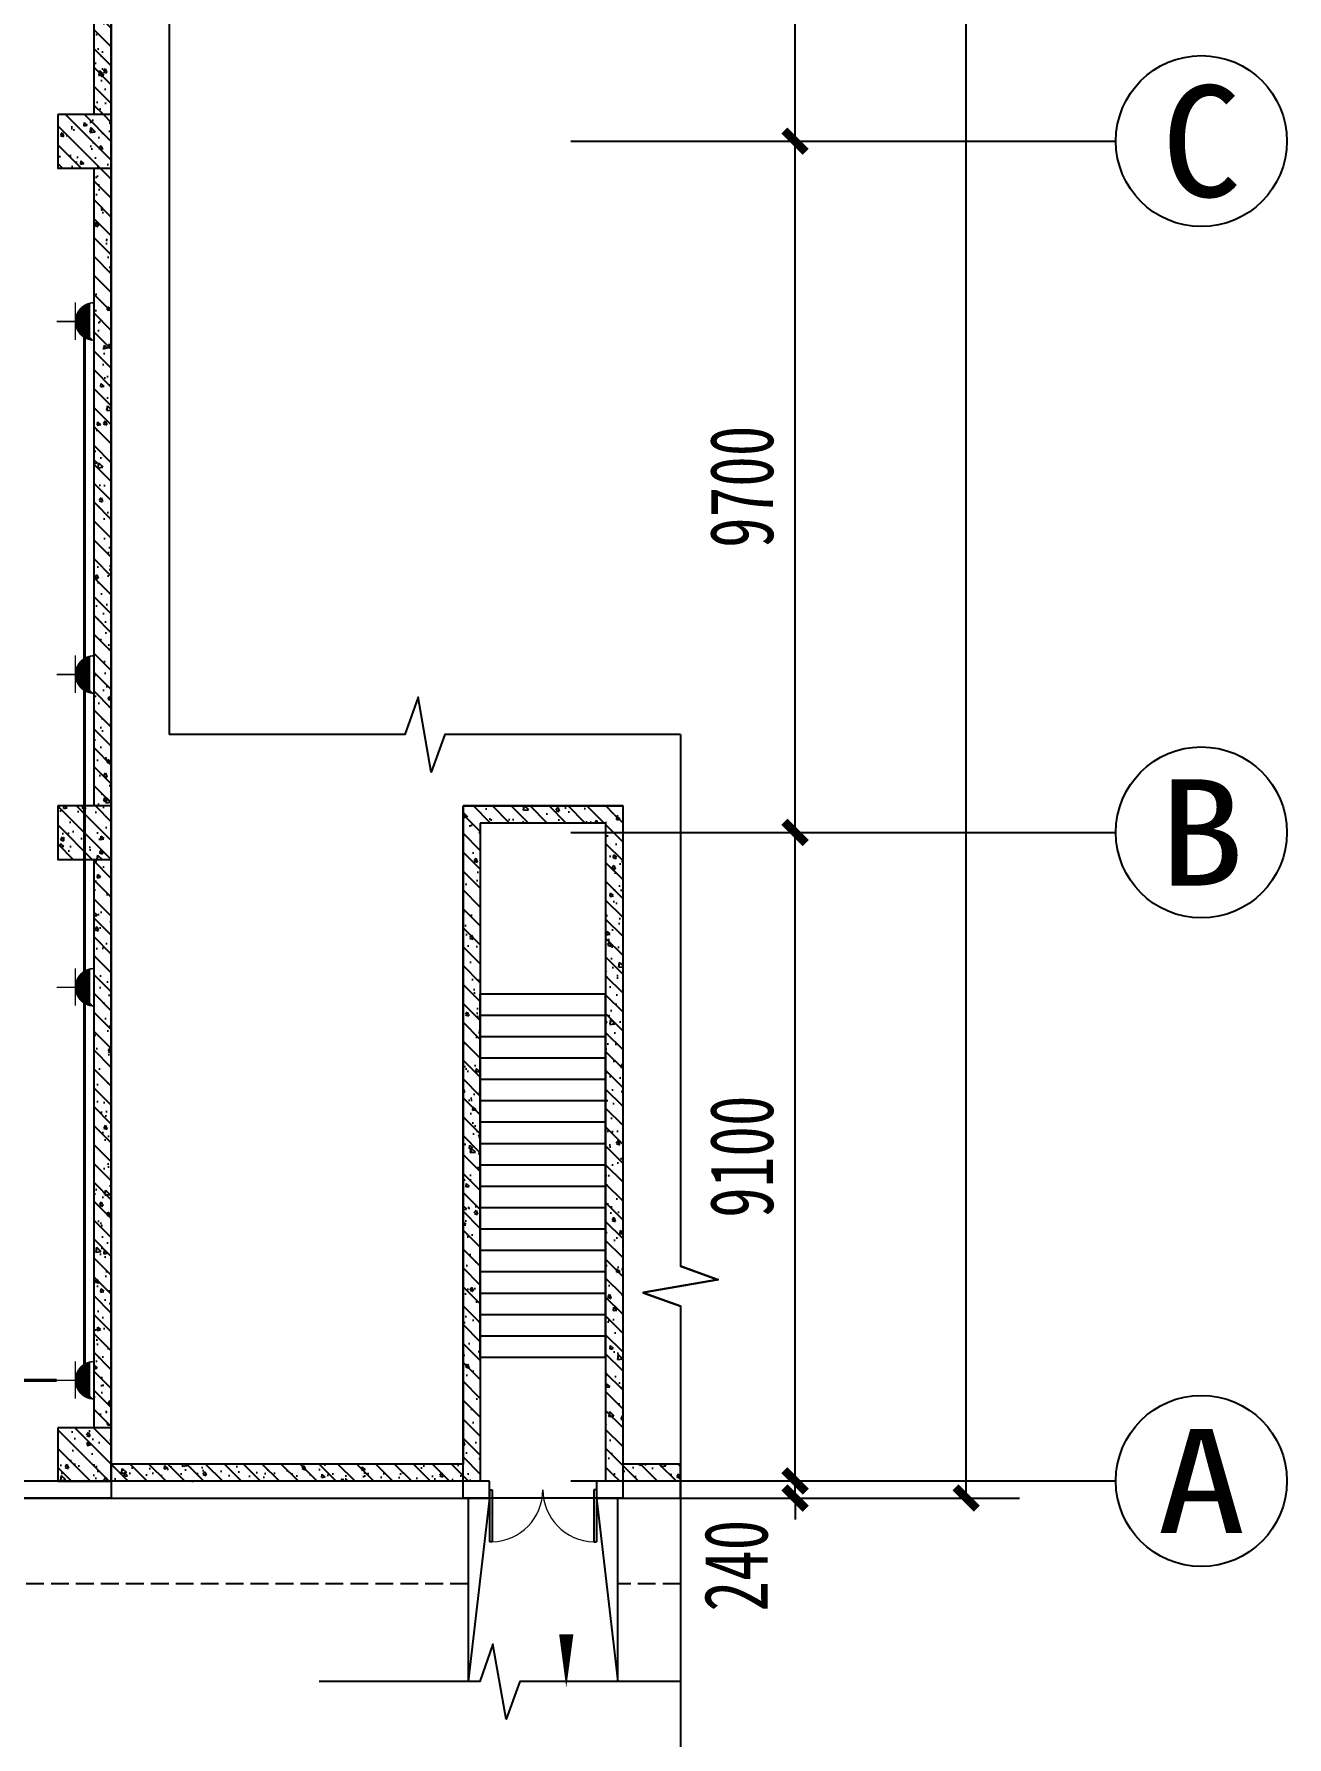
# Model space of a CAD drawing. Header units: millimetres. Extents: x -633009578 to 5705885, y -633235091 to 2571734.
# Drawn here: x 2758515 to 2776090, y 2268879 to 2292773 of the extents above; entities that cross this region are included whole.
import ezdxf
from ezdxf.enums import TextEntityAlignment as Align

# ---------------------------------------------------------------- set-up
doc = ezdxf.new("R2010")
doc.units = ezdxf.units.MM
doc.header["$LTSCALE"] = 1000
doc.header["$MEASUREMENT"] = 0
doc.linetypes.add('DASH', pattern=[0.35, 0.25, -0.1])
doc.layers.get('0').update_dxf_attribs({"color": 9})
for name, color, linetype in [('3T_WOOD', 21, 'Continuous'), ('A-COLUM(柱)', 255, 'Continuous'), ('A-DI-S(箭头)', 76, 'Continuous'), ('A-DOOR(门）', 4, 'Continuous'), ('A-F-AREA(计算)', 5, 'Continuous'), ('A-ST-O(室外)', 54, 'Continuous'), ('A-STAR(楼梯)', 51, 'Continuous'), ('A-WA-J(剪力墙)', 254, 'Continuous'), ('A-WALL(墙)', 255, 'Continuous'), ('AXIS_TEXT', 7, 'Continuous'), ('C-AXIS(轴号)', 3, 'Continuous'), ('电-强电平面-线缆', 3, 'Continuous'), ('设备-插座', 3, 'Continuous')]:
    doc.layers.add(name, color=color, linetype=linetype)
doc.styles.add('_TCH_AXIS', font='simhei.ttf', dxfattribs={"bigfont": 'GBCBIG'})
doc.styles.add('_TCH_DIM_T3', font='simhei.ttf', dxfattribs={"width": 0.707, "bigfont": 'GBCBIG'})
doc.styles.add('COMPLEX', font='simhei.ttf')
doc.styles.add('IDQSTYLE', font='simhei.ttf', dxfattribs={"width": 0.707, "bigfont": 'hztxt.shx'})
doc.dimstyles.new('_TCH_ARCH&&300', dxfattribs={"dimtxt": 892.5, "dimasz": 300, "dimexe": 750, "dimexo": 900, "dimgap": 300, "dimtad": 1, "dimdec": 0, "dimzin": 0, "dimdsep": 46, "dimtxsty": '_TCH_DIM_T3', "dimblk": 'ARCHTICK', "dimcen": 0.09, "dimclrt": 7, "dimazin": 2, "dimtfac": 1, "dimtdec": 0, "dimtix": 1, "dimtmove": 2, "dimatfit": 3, "dimfxl": 1, "dimtolj": 1, "dimtzin": 0, "dimarcsym": 0})
pattern_1 = [(315, (0, 0), (132.5825214724777, 132.5825214724776), []), (320, (0, 0), (-47.06410123694653, -537.9451369505651), [56.25, -618.75]), (625, (0, 0), (564.1441002750089, 104.0635002097499), [45, -495]), (370.4514, (-3.922005000000009, -44.82876), (517.079656545715, -433.8820362855164), [47.8051425, -525.856584]), (316.1842, (150, -2.755455298081545e-14), (-124.1392607467639, -800.4307864692332), [84.375, -928.125]), (366.6356, (139.65501975, -66.70255875000004), (730.5884031753312, -700.9970291615274), [71.707716, -788.78475]), (621.1842000000001, (150, -2.755455298081545e-14), (730.588950693994, -700.9964588502198), [67.5, -742.5]), (291, (112.5, -75.00000000000001), (-301.9641679990041, -447.6802890888463), [56.25, -618.75]), (596, (112.5, -75.00000000000001), (543.8625337851396, -182.4864989411868), [45, -495]), (341.4514, (87.3362955, -112.30667475), (241.8978725324643, -630.1669714361175), [47.8051425, -525.856584]), (307.5, (0, 0), (249.6703903734836, -9.119891487967951), [0, -488.9999999999999, 0, -502.5, 0, -496.875]), (277.5, (0, 0), (295.8087839117703, -197.3021530816116), [0, -286.5, 0, -477.75, 0, -189.375]), (237.5, (3.072332657360922e-14, 167.25), (-16.91615380078498, -400.3668271293068), [0, -187.5, 0, -585, 0, -776.25]), (227.5, (4.450060306401695e-14, 242.25), (75.07873674923819, -437.3896270067897), [0, -243.75, 0, -388.5, 0, -551.25])]

# ---------------------------------------------------------------- blocks, each defined once
blk = doc.blocks.new('_ArchTick')
at = {"color": 0, "linetype": 'ByBlock', "const_width": 0.4}
blk.add_lwpolyline([(-0.5, -0.5), (0.5, 0.5)], dxfattribs=at)
blk = doc.blocks.new('*D292')
at = {"layer": 'C-AXIS(轴号)', "color": 0, "lineweight": -2, "transparency": 16777216}
for p, q in [((1117158.287704564, 1589518.591094813), (1117158.287704564, 1589818.591094813)), ((1114913.870481153, 1589518.591094813), (1117908.287704564, 1589518.591094813)), ((1117158.287704564, 1589278.591094809), (1117158.287704564, 1589518.591094813)), ((1114913.870481153, 1589278.591094809), (1117908.287704564, 1589278.591094809)), ((1117158.287704564, 1589278.591094809), (1117158.287704564, 1588978.591094809))]:
    blk.add_line(p, q, dxfattribs=at)
at = {"layer": 'Defpoints', "color": 0, "transparency": 16777216}
for p in [(1114013.870481153, 1589518.591094813), (1117158.287704564, 1589518.591094813), (1114013.870481153, 1589278.591094809)]:
    blk.add_point(p, dxfattribs=at)
at = {"layer": 'C-AXIS(轴号)', "color": 0, "linetype": 'ByBlock', "lineweight": -2, "transparency": 16777216, "xscale": 300, "yscale": 300, "zscale": 300}
for p, rotation in [((1117158.287704564, 1589518.591094813), 270), ((1117158.287704564, 1589278.591094809), 90)]:
    blk.add_blockref('_ArchTick', p, dxfattribs=dict(at, rotation=rotation))
at = {"layer": 'C-AXIS(轴号)', "color": 7, "transparency": 16777216, "insert": (1116333.287704564, 1588330.591094809), "char_height": 892.5, "attachment_point": 5, "rotation": 90, "style": '_TCH_DIM_T3'}
blk.add_mtext('\\A1;240', dxfattribs=at)
blk = doc.blocks.new('*D293')
at = {"layer": 'C-AXIS(轴号)', "color": 0, "lineweight": -2, "transparency": 16777216}
for p, q in [((1114913.870481153, 1598618.591094813), (1117908.287704564, 1598618.591094813)), ((1117158.287704564, 1589518.591094813), (1117158.287704564, 1598618.591094813)), ((1114913.870481153, 1589518.591094813), (1117908.287704564, 1589518.591094813))]:
    blk.add_line(p, q, dxfattribs=at)
at = {"layer": 'Defpoints', "color": 0, "transparency": 16777216}
for p in [(1114013.870481153, 1598618.591094813), (1117158.287704564, 1598618.591094813), (1114013.870481153, 1589518.591094813)]:
    blk.add_point(p, dxfattribs=at)
at = {"layer": 'C-AXIS(轴号)', "color": 0, "linetype": 'ByBlock', "lineweight": -2, "transparency": 16777216, "xscale": 300, "yscale": 300, "zscale": 300}
for p, rotation in [((1117158.287704564, 1598618.591094813), 90), ((1117158.287704564, 1589518.591094813), 270)]:
    blk.add_blockref('_ArchTick', p, dxfattribs=dict(at, rotation=rotation))
at = {"layer": 'C-AXIS(轴号)', "color": 7, "transparency": 16777216, "insert": (1116412.037704564, 1594068.591094813), "char_height": 892.5, "attachment_point": 5, "rotation": 90, "style": '_TCH_DIM_T3'}
blk.add_mtext('\\A1;9100', dxfattribs=at)
blk = doc.blocks.new('*D294')
at = {"layer": 'C-AXIS(轴号)', "color": 0, "lineweight": -2, "transparency": 16777216}
for p, q in [((1114913.870481153, 1608318.591094813), (1117908.287704564, 1608318.591094813)), ((1117158.287704564, 1598618.591094813), (1117158.287704564, 1608318.591094813)), ((1114913.870481153, 1598618.591094813), (1117908.287704564, 1598618.591094813))]:
    blk.add_line(p, q, dxfattribs=at)
at = {"layer": 'Defpoints', "color": 0, "transparency": 16777216}
for p in [(1114013.870481153, 1608318.591094813), (1117158.287704564, 1608318.591094813), (1114013.870481153, 1598618.591094813)]:
    blk.add_point(p, dxfattribs=at)
at = {"layer": 'C-AXIS(轴号)', "color": 0, "linetype": 'ByBlock', "lineweight": -2, "transparency": 16777216, "xscale": 300, "yscale": 300, "zscale": 300}
for p, rotation in [((1117158.287704564, 1608318.591094813), 90), ((1117158.287704564, 1598618.591094813), 270)]:
    blk.add_blockref('_ArchTick', p, dxfattribs=dict(at, rotation=rotation))
at = {"layer": 'C-AXIS(轴号)', "color": 7, "transparency": 16777216, "insert": (1116412.037704564, 1603468.591094813), "char_height": 892.5, "attachment_point": 5, "rotation": 90, "style": '_TCH_DIM_T3'}
blk.add_mtext('\\A1;9700', dxfattribs=at)
blk = doc.blocks.new('*D295')
at = {"layer": 'C-AXIS(轴号)', "color": 0, "lineweight": -2, "transparency": 16777216}
for p, q in [((1114913.870481153, 1618018.591094813), (1117908.287704564, 1618018.591094813)), ((1117158.287704564, 1608318.591094813), (1117158.287704564, 1618018.591094813)), ((1114913.870481153, 1608318.591094813), (1117908.287704564, 1608318.591094813))]:
    blk.add_line(p, q, dxfattribs=at)
at = {"layer": 'Defpoints', "color": 0, "transparency": 16777216}
for p in [(1114013.870481153, 1618018.591094813), (1117158.287704564, 1618018.591094813), (1114013.870481153, 1608318.591094813)]:
    blk.add_point(p, dxfattribs=at)
at = {"layer": 'C-AXIS(轴号)', "color": 0, "linetype": 'ByBlock', "lineweight": -2, "transparency": 16777216, "xscale": 300, "yscale": 300, "zscale": 300}
for p, rotation in [((1117158.287704564, 1618018.591094813), 90), ((1117158.287704564, 1608318.591094813), 270)]:
    blk.add_blockref('_ArchTick', p, dxfattribs=dict(at, rotation=rotation))
at = {"layer": 'C-AXIS(轴号)', "color": 7, "transparency": 16777216, "insert": (1116412.037704564, 1613168.591094813), "char_height": 892.5, "attachment_point": 5, "rotation": 90, "style": '_TCH_DIM_T3'}
blk.add_mtext('\\A1;9700', dxfattribs=at)
blk = doc.blocks.new('*D309')
at = {"layer": 'C-AXIS(轴号)', "color": 0, "lineweight": -2, "transparency": 16777216}
for p, q in [((1114913.870481153, 1725358.591094809), (1120308.287704564, 1725358.591094809)), ((1119558.287704564, 1589278.591094809), (1119558.287704564, 1725358.591094809)), ((1114913.870481153, 1589278.591094809), (1120308.287704564, 1589278.591094809))]:
    blk.add_line(p, q, dxfattribs=at)
at = {"layer": 'Defpoints', "color": 0, "transparency": 16777216}
for p in [(1114013.870481153, 1725358.591094809), (1119558.287704564, 1725358.591094809), (1114013.870481153, 1589278.591094809)]:
    blk.add_point(p, dxfattribs=at)
at = {"layer": 'C-AXIS(轴号)', "color": 0, "linetype": 'ByBlock', "lineweight": -2, "transparency": 16777216, "xscale": 300, "yscale": 300, "zscale": 300}
for p, rotation in [((1119558.287704564, 1725358.591094809), 90), ((1119558.287704564, 1589278.591094809), 270)]:
    blk.add_blockref('_ArchTick', p, dxfattribs=dict(at, rotation=rotation))
at = {"layer": 'C-AXIS(轴号)', "color": 7, "transparency": 16777216, "insert": (1118812.037704564, 1657318.591094809), "char_height": 892.5, "attachment_point": 5, "rotation": 90, "style": '_TCH_DIM_T3'}
blk.add_mtext('\\A1;136080', dxfattribs=at)
blk = doc.blocks.new('_AXISO')
blk.add_circle((0, 0), 0.5)
at = {"layer": 'AXIS_TEXT', "style": 'COMPLEX', "width": 1.041666666666667}
blk.add_attdef('A', text='', height=0.56, dxfattribs=at).set_placement((-0.25, -0.28), (0.25, -0.28), align=Align.FIT)
blk = doc.blocks.new('$DorLib2D$00000002')
for p, q in [((-0.5, -5.684341886080802e-17), (-0.5000000000000007, 0.4875)), ((-0.4750000000000007, 0.4875), (-0.5000000000000007, 0.4875)), ((-0.475, -2.842170943040401e-17), (-0.4750000000000007, 0.4875)), ((0.475, -2.842170943040401e-17), (0.4750000000000007, 0.4875)), ((0.4750000000000007, 0.4875), (0.5000000000000007, 0.4875)), ((0.5, -5.684341886080802e-17), (0.5000000000000007, 0.4875)), ((-0.5, -5.684341886080802e-17), (-0.475, -2.842170943040401e-17)), ((0.5, -5.684341886080802e-17), (0.475, -2.842170943040401e-17))]:
    blk.add_line(p, q)
at = {"lineweight": 13}
for centre, start, end in [((-0.4875, -4.263256414560601e-17), 0, 88.53071641864632), ((0.4875, -4.263256414560601e-17), 91.4692835813537, 180)]:
    blk.add_arc(centre, 0.4875, start, end, dxfattribs=at)
blk = doc.blocks.new('_FZH')
h = blk.add_hatch()
h.set_pattern_fill('钢筋混凝土', color=256, scale=0.1, style=0)
h.set_pattern_definition([(45, (0, 0), (-0.1767766952966369, 0.1767766952966369), []), (50, (0, 0), (0.7172601826007535, -0.06275213498259512), [0.07500000000000001, -0.8250000000000001]), (355, (0, 0), (-0.138751333613, 0.7521921337000119), [0.06, -0.66]), (100.4514, (0.05977168000000001, -0.00522934), (0.5785093817140216, 0.6894395420609536), [0.06374019, -0.701142112]), (46.1842, (0, 0.2), (1.067241048625645, -0.1655190143290181), [0.1125, -1.2375]), (96.6356, (0.088936745, 0.186206693), (0.9346627055487033, 0.9741178709004418), [0.095610288, -1.051713]), (351.1842, (0, 0.2), (0.9346619451336272, 0.9741186009253247), [0.09000000000000001, -0.9900000000000001]), (21, (0.1, 0.15), (0.5969070521184617, -0.4026188906653388), [0.07500000000000001, -0.8250000000000001]), (326, (0.1, 0.15), (0.2433153319215824, 0.7251500450468529), [0.06, -0.66]), (71.4514, (0.149742233, 0.116448394), (0.84022262858149, 0.3225304967099524), [0.06374019, -0.701142112]), (37.50000000000001, (0, 0), (0.01215985531729062, 0.3328938538313115), [0, -0.652, 0, -0.67, 0, -0.6625000000000001]), (7.499999999999999, (0, 0), (0.2630695374421486, 0.3944117118823603), [0, -0.382, 0, -0.637, 0, -0.2525]), (-32.5, (-0.223, 0), (0.533822436172409, -0.02255487173437976), [0, -0.25, 0, -0.78, 0, -1.035]), (-42.5, (-0.323, 0), (0.5831861693423862, 0.1001049823323177), [0, -0.325, 0, -0.518, 0, -0.735])])
h.paths.add_polyline_path([(-0.5, -0.5), (0.5, -0.5), (0.5, 0.5), (-0.5, 0.5)])
blk.add_lwpolyline([(-0.5, -0.5), (0.5, -0.5), (0.5, 0.5), (-0.5, 0.5)], close=True)
blk = doc.blocks.new('*X164')
at = {"color": 0, "linetype": 'Continuous'}
for p, q in [((162.2878715788766, 154.9339610545365), (164.4937876543064, 157.1398771299663)), ((159.595646846908, 156.7672197221619), (159.6233466819307, 156.7949195571846)), ((159.6640079704214, 156.5527381332005), (159.9061893944054, 156.7949195571846)), ((159.747532531186, 156.3534199814905), (160.18903210688, 156.7949195571846)), ((159.8446775338837, 156.1677222717137), (160.4718748193546, 156.7949195571846)), ((159.9544025265515, 155.9946045519069), (160.7547175318292, 156.7949195571846)), ((160.0760273856543, 155.833386698535), (161.0375602443038, 156.7949195571846)), ((160.2091522122192, 155.6836688126253), (161.3204029567785, 156.7949195571846)), ((160.3536147760518, 155.5452886639833), (161.6032456692531, 156.7949195571846)), ((160.5094741859558, 155.4183053614127), (161.8860883817277, 156.7949195571846)), ((160.6770167777584, 155.3030052407406), (162.1689310942023, 156.7949195571846)), ((160.8567856433337, 155.1999313938414), (162.451773806677, 156.7949195571846)), ((161.0496413096342, 155.1099443476672), (162.7346165191516, 156.7949195571846)), ((161.2568708631404, 155.0343311886988), (163.0174592316262, 156.7949195571846)), ((161.4803825063601, 154.9750001194438), (163.3003019441008, 156.7949195571846)), ((161.7230685552892, 154.9348434558983), (163.5831446565754, 156.7949195571846)), ((161.9895441276247, 154.9184763157592), (163.86598736905, 156.7949195571846)), ((162.6346011340941, 154.9978478972794), (164.4299008115636, 156.7931475747489)), ((163.0778250055067, 155.1582290562173), (164.2695196526256, 156.3499237033363))]:
    blk.add_line(p, q, dxfattribs=at)
blk = doc.blocks.new('HC000134')
at = {"color": 0, "linetype": 'Continuous', "const_width": 0.2}
blk.add_lwpolyline([(-2.5, 5, 0.198912367379654), (-1.767766952966213, 3.232233047033674, 0.1989123673796558), (-4.592273826913179e-16, 2.5, 0.1989123673796559), (1.767766952966213, 3.232233047033674, 0.1989123673796541), (2.5, 4.999999999999999)], format="xyb", dxfattribs=at)
for points in [[(-2.549372027147456, 2.476391871554483), (2.483025305961291, 2.476391871554483)], [(-2.421006983541702, 4.37652170395188), (2.421006983541702, 4.37652170395188)], [(0, 2.5), (0, 0)]]:
    blk.add_lwpolyline(points, dxfattribs=at)
at = {"color": 0, "linetype": 'Continuous'}
blk.add_blockref('*X164', (-162.0093508556101, -152.4183978532327), dxfattribs=at)
at = {"color": 0, "style": 'IDQSTYLE', "width": 0.7}
blk.add_attdef('PSFHATT', (4.500000010000001, 0), '', height=2.5, dxfattribs=at)
blk = doc.blocks.new('负一层平面图9')
h = blk.add_hatch()
h.set_pattern_fill('钢筋混凝土', color=256, scale=75, angle=270, style=0)
h.set_pattern_definition(pattern_1)
h.paths.add_polyline_path([(1107566.098288361, 1617640.40672838), (1107326.098288361, 1617640.40672838), (1107326.098288361, 1608690.40672838), (1107566.098288361, 1608690.40672838)])
h = blk.add_hatch()
h.set_pattern_fill('钢筋混凝土', color=256, scale=75, angle=270, style=0)
h.set_pattern_definition(pattern_1)
h.paths.add_polyline_path([(1107566.098288361, 1607940.40672838), (1107326.098288361, 1607940.40672838), (1107326.098288361, 1598990.40672838), (1107566.098288361, 1598990.40672838)])
h = blk.add_hatch()
h.set_pattern_fill('钢筋混凝土', color=256, scale=75, angle=270, style=0)
h.set_pattern_definition(pattern_1)
h.paths.add_polyline_path([(1114501.098288395, 1598750.406728285), (1114741.098288372, 1598990.406728529), (1112501.098288368, 1598990.406728529), (1112741.098288372, 1598750.406728285)])
h = blk.add_hatch()
h.set_pattern_fill('钢筋混凝土', color=256, scale=75, angle=270, style=0)
h.set_pattern_definition(pattern_1)
h.paths.add_polyline_path([(1112741.098288372, 1598750.406728285), (1112501.098288368, 1598990.406728529), (1112501.098288367, 1589755.406703051), (1112741.098288372, 1589515.406703076)])
h = blk.add_hatch()
h.set_pattern_fill('钢筋混凝土', color=256, scale=75, angle=270, style=0)
h.set_pattern_definition(pattern_1)
h.paths.add_polyline_path([(1114741.098288372, 1598990.406728529), (1114501.098288395, 1598750.406728285), (1114501.098288395, 1589515.406703085), (1114741.098288373, 1589755.406702906)])
h = blk.add_hatch()
h.set_pattern_fill('钢筋混凝土', color=256, scale=75, angle=270, style=0)
h.set_pattern_definition(pattern_1)
h.paths.add_polyline_path([(1107566.098288361, 1598240.40672838), (1107326.098288361, 1598240.40672838), (1107326.098288361, 1590265.40672838), (1107566.098288361, 1590265.40672838)])
h = blk.add_hatch()
h.set_pattern_fill('钢筋混凝土', color=256, scale=75, angle=270, style=0)
h.set_pattern_definition(pattern_1)
h.paths.add_polyline_path([(1112741.098288372, 1589515.406703076), (1112501.098288367, 1589755.406703051), (1107566.098288361, 1589755.406703088), (1107566.098288361, 1589515.406703088)])
h = blk.add_hatch()
h.set_pattern_fill('钢筋混凝土', color=256, scale=75, angle=270, style=0)
h.set_pattern_definition(pattern_1)
h.paths.add_polyline_path([(1115552.552594086, 1589755.406703088), (1114741.098288373, 1589755.406702906), (1114501.098288395, 1589515.406703085), (1115552.552594086, 1589515.406703088)])
at = {"layer": 'A-DI-S(箭头)'}
for points in [[(1108377.552594071, 1727829.142712386), (1108377.552594071, 1664191.024720457), (1108902.552594071, 1663999.940347468), (1107852.552594071, 1663814.797017724), (1108377.552594071, 1663628.524720457), (1108377.552594071, 1599990.406728529)], [(1115552.552594086, 1599990.406728529), (1112246.302594079, 1599990.406728529), (1112055.218221089, 1599465.406728529), (1111870.074891345, 1600515.406728529), (1111683.802594079, 1599990.406728529), (1108377.552594071, 1599990.406728529)], [(1115552.552594086, 1599993.591094971), (1115552.552594086, 1592537.149075213), (1116077.552594086, 1592346.064702223), (1115027.552594086, 1592160.921372479), (1115552.552594086, 1591974.649075213), (1115552.552594086, 1584518.207055455)], [(1115552.552594086, 1599990.406728529), (1115552.552594086, 1592533.964708771), (1116077.552594086, 1592342.880335781), (1115027.552594086, 1592157.737006037), (1115552.552594086, 1591971.464708771), (1115552.552594086, 1584515.022689013)], [(1115549.792474472, 1586702.713000555), (1113296.812373636, 1586702.713000555), (1113105.728000646, 1586177.713000555), (1112920.584670902, 1587227.713000555), (1112734.312373636, 1586702.713000555), (1110481.3322728, 1586702.713000555)]]:
    blk.add_lwpolyline(points, dxfattribs=at)
blk.add_lwpolyline([(1113948.652907423, 1588280.430021167, 0, 0, 0), (1113948.652907423, 1586617.430021167, 0, 200, 0), (1113948.652907423, 1587367.430021167, 0, 0, 0)], format="xyseb", dxfattribs=at)
at = {"layer": 'A-DOOR(门）'}
blk.add_line((1114371.098288189, 1589275.406728481), (1112871.098288189, 1589275.40672847), dxfattribs=at)
at = {"layer": 'A-F-AREA(计算)'}
for points in [[(1107566.098287924, 1589275.406728539), (1097251.098288353, 1589275.406728539), (1097251.098288353, 1725355.406728381), (1107566.098287924, 1725355.406728381)], [(1112501.098288368, 1598990.406728529), (1114741.098288373, 1598990.406728529), (1114741.098288373, 1589275.406728367), (1112501.098288368, 1589275.406728367)]]:
    blk.add_lwpolyline(points, close=True, dxfattribs=at)
at = {"layer": 'A-ST-O(室外)', "linetype": 'DASH'}
for points in [[(1112571.098289079, 1588075.406728386), (1096051.09828844, 1588075.406728366), (1096051.098288436, 1596135.406730694)], [(1115552.552594086, 1588075.406728389), (1114671.098288925, 1588075.406728388)]]:
    blk.add_lwpolyline(points, dxfattribs=at)
at = {"layer": 'A-STAR(楼梯)'}
for p, q in [((1112741.098288918, 1591255.406728649), (1112741.098288918, 1596355.406728649)), ((1112741.098288918, 1596355.406728649), (1114501.098288918, 1596355.406728649)), ((1114501.098288918, 1591255.406728649), (1114501.098288918, 1596355.406728649)), ((1112741.098288918, 1596055.406728649), (1114501.098288918, 1596055.406728649)), ((1112741.098288918, 1595755.406728649), (1114501.098288918, 1595755.406728649)), ((1112741.098288918, 1595455.406728649), (1114501.098288918, 1595455.406728649)), ((1112741.098288918, 1595155.406728649), (1114501.098288918, 1595155.406728649)), ((1112741.098288918, 1594855.406728649), (1114501.098288918, 1594855.406728649)), ((1112741.098288918, 1594555.406728649), (1114501.098288918, 1594555.406728649)), ((1112741.098288918, 1594255.406728649), (1114501.098288918, 1594255.406728649)), ((1112741.098288918, 1593955.406728649), (1114501.098288918, 1593955.406728649)), ((1112741.098288918, 1593655.406728649), (1114501.098288918, 1593655.406728649)), ((1112741.098288918, 1593355.406728649), (1114501.098288918, 1593355.406728649)), ((1112741.098288918, 1593055.406728649), (1114501.098288918, 1593055.406728649)), ((1112741.098288918, 1592755.406728649), (1114501.098288918, 1592755.406728649)), ((1112741.098288918, 1592455.406728649), (1114501.098288918, 1592455.406728649)), ((1112741.098288918, 1592155.406728649), (1114501.098288918, 1592155.406728649)), ((1112741.098288918, 1591855.406728649), (1114501.098288918, 1591855.406728649)), ((1112741.098288918, 1591555.406728649), (1114501.098288918, 1591555.406728649)), ((1112741.098288918, 1591255.406728649), (1114501.098288918, 1591255.406728649))]:
    blk.add_line(p, q, dxfattribs=at)
for points in [[(1112571.098289079, 1589275.406728542), (1112571.098289079, 1586702.715470977)], [(1112871.098289032, 1589275.406728534), (1112571.098783161, 1586702.715470966)], [(1114371.098288972, 1589275.406728534), (1114671.097794843, 1586702.715470966)], [(1114671.098288925, 1586702.715470977), (1114671.098288925, 1589275.406728535)]]:
    blk.add_lwpolyline(points, dxfattribs=at)
at = {"layer": 'A-WA-J(剪力墙)'}
for p, q in [((1107326.098288402, 1608690.406727959), (1107326.098288404, 1617640.406727959)), ((1107566.098288352, 1608690.406727959), (1107566.098288373, 1617640.406727959)), ((1107326.098288363, 1598990.40672861), (1107326.098288375, 1607940.406727959)), ((1107566.098288363, 1598990.40672861), (1107566.098288381, 1607940.406727959)), ((1114741.098288372, 1598990.406728529), (1112501.098288368, 1598990.406728529)), ((1112501.098288368, 1598990.406728529), (1112501.098288367, 1589755.406703051)), ((1114741.098288372, 1598990.406728529), (1114741.098288373, 1589755.406702906)), ((1114501.098288395, 1598750.406728285), (1112741.098288372, 1598750.406728285)), ((1112741.098288372, 1598750.406728285), (1112741.098288372, 1589515.406703076)), ((1114501.098288395, 1598750.406728285), (1114501.098288395, 1589515.406703085)), ((1107326.098288367, 1590265.406727959), (1107326.098288335, 1598240.406727959)), ((1107566.098288367, 1590265.406727959), (1107566.098288366, 1598240.406727959)), ((1112501.098288367, 1589755.406703051), (1107566.098288361, 1589755.406703088)), ((1115552.552594086, 1589755.406703088), (1114741.098288373, 1589755.406702906)), ((1115552.552594086, 1589515.406703088), (1115552.552594086, 1589755.406703088)), ((1112741.098288372, 1589515.406703076), (1107566.098288361, 1589515.406703088)), ((1115552.552594086, 1589515.406703088), (1114501.098288395, 1589515.406703085))]:
    blk.add_line(p, q, dxfattribs=at)
at = {"layer": 'A-WALL(墙)'}
for p, q in [((1112871.098288462, 1589515.406728441), (1101181.09828835, 1589515.406728385)), ((1112871.098288464, 1589275.406728486), (1112871.098288462, 1589515.406728441)), ((1115552.552594085, 1589515.40672849), (1114371.098288462, 1589515.406728452)), ((1114371.098288462, 1589515.406728452), (1114371.098288464, 1589275.406728497)), ((1115552.552594087, 1589275.40672849), (1115552.552594085, 1589515.40672849)), ((1101061.098288361, 1589275.40672838), (1112871.098288464, 1589275.406728486)), ((1114371.098288464, 1589275.406728497), (1115552.552594087, 1589275.40672849))]:
    blk.add_line(p, q, dxfattribs=at)
at = {"layer": 'C-AXIS(轴号)'}
for p, q in [((1114013.870481153, 1608318.591094813), (1121658.287704564, 1608318.591094813)), ((1114013.870481153, 1598618.591094813), (1121658.287704564, 1598618.591094813)), ((1114013.870481153, 1589518.591094813), (1121658.287704564, 1589518.591094813))]:
    blk.add_line(p, q, dxfattribs=at)
at = {"layer": 'A-COLUM(柱)', "xscale": 750, "yscale": 750, "zscale": 750, "rotation": 270}
for p in [(1107191.098288361, 1608315.40672838), (1107191.098288361, 1598615.40672838), (1107191.098288361, 1589890.40672838)]:
    blk.add_blockref('_FZH', p, dxfattribs=at)
at = {"layer": 'A-DOOR(门）', "xscale": 1500, "yscale": 1500, "zscale": 1500, "rotation": 180.0000000004362}
blk.add_blockref('$DorLib2D$00000002', (1113621.098288188, 1589395.406728475), dxfattribs=at)
at = {"layer": 'C-AXIS(轴号)'}
ref = blk.add_blockref('_AXISO', (1122858.287704564, 1608318.591094813), dxfattribs=dict(at, xscale=2400, yscale=2400, zscale=2400))
ref.add_attrib('A', 'C', dxfattribs={"layer": 'AXIS_TEXT', "height": 1562.368264716931, "style": '_TCH_AXIS'}).set_placement((1122300.299038594, 1607537.406962455), (1123416.276370534, 1607537.406962455), align=Align.FIT)
ref = blk.add_blockref('_AXISO', (1122858.287704564, 1598618.591094813), dxfattribs=dict(at, xscale=2400, yscale=2400, zscale=2400))
ref.add_attrib('A', 'B', dxfattribs={"layer": 'AXIS_TEXT', "height": 1492.310151758372, "style": '_TCH_AXIS'}).set_placement((1122254.257405043, 1597872.436018934), (1123462.318004085, 1597872.436018934), align=Align.FIT)
ref = blk.add_blockref('_AXISO', (1122858.287704564, 1589518.591094813), dxfattribs=dict(at, xscale=2400, yscale=2400, zscale=2400))
ref.add_attrib('A', 'A', dxfattribs={"layer": 'AXIS_TEXT', "height": 1457.772676541369, "style": '_TCH_AXIS'}).set_placement((1122233.527986046, 1588789.704756543), (1123483.047423082, 1588789.704756543), align=Align.FIT)
for p1, p2, distance, picture, middle in [((1114013.870481153, 1589278.591094809), (1114013.870481153, 1725358.591094809), -5544.417223410914, '*D309', (1118812.037704564, 1657318.591094809)), ((1114013.870481153, 1608318.591094813), (1114013.870481153, 1618018.591094813), -3144.4172234109137, '*D295', (1116412.037704564, 1613168.591094813)), ((1114013.870481153, 1598618.591094813), (1114013.870481153, 1608318.591094813), -3144.4172234109137, '*D294', (1116412.037704564, 1603468.591094813)), ((1114013.870481153, 1589518.591094813), (1114013.870481153, 1598618.591094813), -3144.4172234109137, '*D293', (1116412.037704564, 1594068.591094813))]:
    dim = blk.add_aligned_dim(p1=p1, p2=p2, distance=distance, dimstyle='_TCH_ARCH&&300', dxfattribs=at)
    dim.commit()
    dim.dimension.update_dxf_attribs({"geometry": picture, "text_midpoint": middle})
dim = blk.add_linear_dim(base=(1117158.287704564, 1589518.591094813), p1=(1114013.870481153, 1589278.591094809), p2=(1114013.870481153, 1589518.591094813), angle=90, dimstyle='_TCH_ARCH&&300', dxfattribs=at)
dim.commit()
dim.dimension.update_dxf_attribs({"geometry": '*D292', "text_midpoint": (1116333.287704564, 1588330.591094809), "dimtype": 161})

msp = doc.modelspace()

# ---------------------------------------------------------------- linework, layer by layer
at = {"layer": '电-强电平面-线缆', "color": 1, "linetype": 'Continuous', "const_width": 45}
for points in [[(2759222.955049488, 2284011.649706367), (2759222.955049488, 2288515.271286617)], [(2759222.955049488, 2279623.379232734), (2759222.955049488, 2283561.199775772)], [(2759222.955049488, 2274108.838601783), (2759222.955049488, 2279172.929302138)], [(2753737.955049488, 2273883.713636488), (2758831.442358867, 2273883.713636488)]]:
    msp.add_lwpolyline(points, dxfattribs=at)

# ---------------------------------------------------------------- block references
at = {"layer": '3T_WOOD'}
msp.add_blockref('负一层平面图9', (1652031.856761131, 682952.070850966), dxfattribs=at)
at = {"layer": '设备-插座', "xscale": 105, "yscale": 105, "zscale": 105, "rotation": 270}
for p in [(2758832.955049487, 2288740.396251915), (2758832.955049487, 2283786.424741069), (2758832.955049487, 2279398.154267436), (2758832.955049487, 2273883.713636485)]:
    msp.add_blockref('HC000134', p, dxfattribs=at)

doc.saveas('drawing.dxf')
